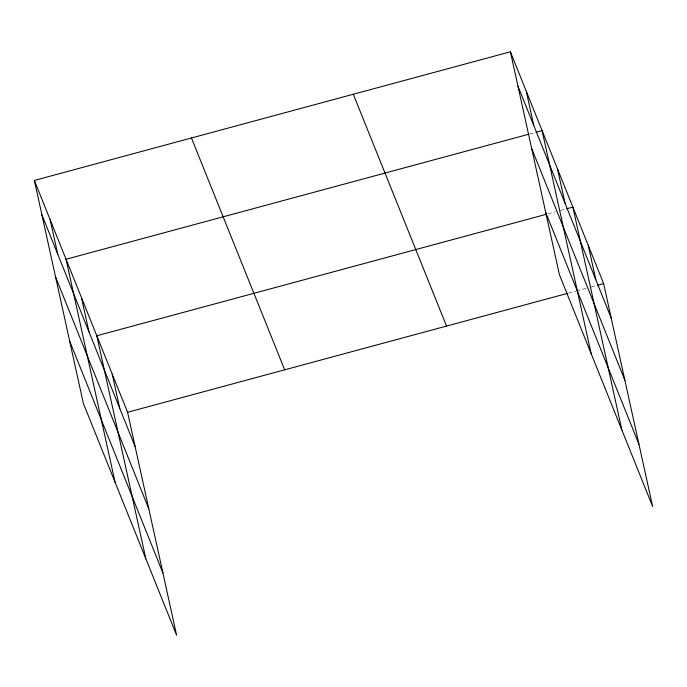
<?xml version="1.0" encoding="UTF-8"?>
<svg xmlns="http://www.w3.org/2000/svg" width="687" height="687" viewBox="0 0 687 687"><rect width="100%" height="100%" fill="white"/><g stroke="black" fill="none" stroke-linecap="round" stroke-linejoin="round"><path stroke-width="0.52" stroke-dasharray="3.44 2.58" d="M529.703 133.965L534.864 132.574M548.063 213.82L555.302 211.871M560.463 210.471L565.633 209.071M568.493 293.117L575.732 291.168M576.762 290.884L586.063 288.368M591.232 286.977L596.402 285.577"/><path stroke-width="1.03" d="M34.35 180.441L127.584 412.277L176.593 635.209L83.367 403.381L34.35 180.441L510.407 51.791L603.633 283.619L652.65 506.559L559.416 274.723L510.407 51.791M528.664 134.248L66.046 259.265L115.064 482.197M535.903 132.29L542.103 130.616L591.121 353.547M545.993 214.378L96.815 335.771L145.833 558.703M566.663 208.796L572.872 207.122L621.881 430.053M127.584 412.277L567.462 293.401M597.432 285.303L603.633 283.619M517.955 86.141L611.19 317.978M531.635 148.375L624.869 380.203M545.736 212.489L638.97 444.326M353.307 94.248L446.541 326.076M191.45 137.993L284.676 369.821M41.898 214.799L135.133 446.627M55.587 277.024L148.821 508.861M69.679 341.147L162.913 572.975M588.252 245.371L595.801 279.721M557.483 168.865L565.04 203.215M526.251 91.199L533.808 125.558M112.196 374.02L119.753 408.379M81.435 297.523L88.984 331.873M50.203 219.857L57.751 254.207"/></g></svg>
